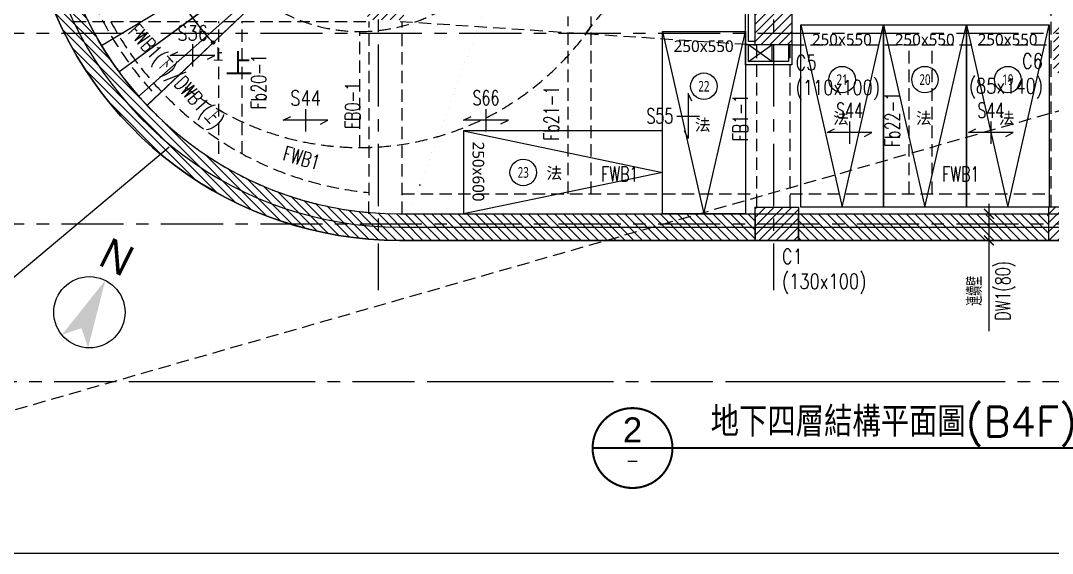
# Model space of a CAD drawing. Header units: millimetres. Extents: x -3377 to 119122, y -22007 to 15479.
# Drawn here: x 1528 to 4641, y 0 to 1607 of the extents above; entities that cross this region are included whole.
import ezdxf
from ezdxf import colors
from ezdxf.entities.mleader import LeaderData, LeaderLine
from ezdxf.enums import TextEntityAlignment as Align
from ezdxf.math import Vec2, Vec3

# ---------------------------------------------------------------- set-up
doc = ezdxf.new("R2010")
doc.units = ezdxf.units.MM
doc.header["$LTSCALE"] = 150
doc.header["$MEASUREMENT"] = 0
doc.linetypes.add('CENTER', pattern=[2, 1.25, -0.25, 0.25, -0.25])
doc.linetypes.add('HIDDEN', pattern=[0.375, 0.25, -0.125])
doc.layers.get('0').update_dxf_attribs({"plot": 0})
for name, color, linetype, plot in [('AREA', 3, 'Continuous', False), ('S-ARCH', 252, 'Continuous', False), ('S-CLOUD_20220217(結構依建築圖2022-0216修改)', 4, 'Continuous', False)]:
    doc.layers.add(name, color=color, linetype=linetype, plot=plot)
for name, color, linetype in [('ARTIC', 6, 'Continuous'), ('ASSLN', 8, 'Continuous'), ('COL', 1, 'Continuous'), ('Duct', 1, 'Continuous'), ('PARK', 4, 'Continuous'), ('S-COL', 7, 'Continuous'), ('S-CONC', 7, 'Continuous'), ('S-DIM', 2, 'Continuous'), ('S-GRID', 1, 'CENTER'), ('S-HATCH-COL', 13, 'Continuous'), ('S-HATCH-CONC', 124, 'Continuous'), ('S-RAMP', 201, 'Continuous'), ('S-RCBMB', 3, 'HIDDEN'), ('S-RCBMG', 2, 'HIDDEN'), ('S-SITE', 34, 'CENTER'), ('S-SLAB', 5, 'Continuous'), ('S-SLABT', 2, 'Continuous'), ('S-TEXTB', 3, 'Continuous'), ('S-TEXTC', 3, 'Continuous'), ('S-TEXTG', 2, 'Continuous'), ('S-TITLE', 2, 'Continuous'), ('TITLE', 6, 'Continuous'), ('WALL', 2, 'Continuous'), ('WALL2', 3, 'Continuous'), ('指北針', 7, 'Continuous')]:
    doc.layers.add(name, color=color, linetype=linetype)
doc.styles.add('3E', font='simplex.shx', dxfattribs={"width": 0.8, "height": 45, "bigfont": 'dayus.shx'})
doc.styles.add('C1', font='', dxfattribs={"bigfont": 'japanese.shx'})
doc.styles.add('CD1', font='romand', dxfattribs={"height": 3})
doc.styles.add('CH1a', font='helvbld.shx', dxfattribs={"height": 6, "bigfont": 'lmp.shx'})
doc.styles.add('CS4', font='romans.shx', dxfattribs={"width": 0.7, "height": 45, "bigfont": 'lsp.shx'})
doc.styles.add('HH', font='')
doc.styles.add('LSP', font='SIMPLEX.shx', dxfattribs={"width": 0.8, "bigfont": 'lsp.shx'})
doc.styles.get('C1').set_extended_font_data('微軟正黑體')
doc.styles.get('HH').set_extended_font_data('Microsoft JhengHei')
doc.dimstyles.new('DIM150', dxfattribs={"dimscale": 15, "dimtxt": 3, "dimasz": 2, "dimexe": 2, "dimexo": 2, "dimgap": 1, "dimtad": 1, "dimdec": 1, "dimdsep": 46, "dimtxsty": 'CS4', "dimblk1": 'ARCHTICK', "dimblk2": 'ARCHTICK', "dimsah": 1, "dimcen": 2, "dimdle": 2, "dimadec": 0, "dimazin": 0, "dimtfac": 1, "dimtdec": 1, "dimtmove": 0, "dimatfit": 3, "dimldrblk": 'TAA', "dimfxl": 0, "dimtolj": 1, "dimarcsym": 0})

# ---------------------------------------------------------------- blocks, each defined once
blk = doc.blocks.new('COL(B4F-B2F)')
for points in [[(-8365.9, -2245.9), (-8255.9, -2245.9), (-8255.9, -2345.9), (-8365.9, -2345.9)], [(-8365.9, -2835.9), (-8235.9, -2835.9), (-8235.9, -2935.9), (-8365.9, -2935.9)], [(-7350.9, -2835.9), (-7480.9, -2835.9), (-7480.9, -2935.9), (-7350.9, -2935.9)]]:
    blk.add_lwpolyline(points, close=True)
blk = doc.blocks.new('CONC')
blk.add_lwpolyline([(-8365.9, -2935.9), (-9439.2, -2935.9, -1.434028), (-8706.2, -945.9), (-8365.9, -945.9), (-8365.9, -1025.9), (-8736.3, -1025.9, 1.455344), (-9439.2, -2855.9), (-8365.9, -2855.9), (-8365.9, -2935.9)], format="xyb")
blk.add_lwpolyline([(-8235.9, -2855.9), (-7480.9, -2855.9), (-7480.9, -2935.9), (-8235.9, -2935.9)], close=True)
blk = doc.blocks.new('LINE')
at = {"layer": 'S-GRID'}
for points in [[(-9503.87, -244.9), (-9503.87, -3085.91)], [(-8310.87, -244.9), (-8310.87, -3085.91)], [(-11059.11, -2310.91), (-4810.87, -2310.91)], [(-11059.11, -2885.91), (-4810.87, -2885.91)]]:
    blk.add_lwpolyline(points, dxfattribs=at)
blk = doc.blocks.new('_ARCHTICK')
at = {"color": 0, "linetype": 'ByBlock', "const_width": 0.15}
blk.add_lwpolyline([(-0.5, -0.5), (0.5, 0.5)], dxfattribs=at)
blk = doc.blocks.new('*D26')
at = {"layer": 'DEFPOINTS', "color": 0, "transparency": 16777216}
for p in [(4449.5, 1024.2), (4449.5, 944.2), (4449.5, 944.2)]:
    blk.add_point(p, dxfattribs=at)
at = {"layer": 'S-DIM', "color": 0, "lineweight": -2, "transparency": 16777216}
for p, q in [((4449.5, 1054.2), (4449.5, 944.2)), ((4449.5, 944.2), (4449.5, 669.9))]:
    blk.add_line(p, q, dxfattribs=at)
at = {"layer": 'S-DIM', "color": 0, "lineweight": -2, "transparency": 16777216, "xscale": 30, "yscale": 30, "zscale": 30}
for p, rotation in [((4449.5, 1024.2), 90), ((4449.5, 944.2), 270)]:
    blk.add_blockref('_ARCHTICK', p, dxfattribs=dict(at, rotation=rotation))
at = {"layer": 'S-DIM', "color": 0, "transparency": 16777216, "char_height": 45, "attachment_point": 5, "rotation": 90, "style": 'CS4'}
for s, insert in [('\\A1;DW1(80)', (4498.8, 792)), ('\\A1;連續壁', (4406.3, 792))]:
    blk.add_mtext(s, dxfattribs=dict(at, insert=insert))
blk = doc.blocks.new('TAA')
at = {"linetype": 'Continuous'}
blk.add_line((0, 0), (-1.66, 0), dxfattribs=at)
blk.add_solid([(-1.5, -0.25), (-1.5, 0.25), (0, 0)], dxfattribs=at)
blk = doc.blocks.new('RAMP(B4F)')
for p, q in [((-10338.4, -2348.2), (-9867.4, -2064.1)), ((-10285.7, -2427.2), (-9842.3, -2101.7)), ((-10226.1, -2501.1), (-9813.9, -2136.9)), ((-9802, -2150), (-10200.3, -2527.9))]:
    blk.add_line(p, q)
for points in [[(-10201, -2528.6, -0.493439), (-9939.2, -882.6)], [(-9939.2, -1213.8, 0.431254), (-10001.5, -2339.3, 0.431254)]]:
    blk.add_lwpolyline(points, format="xyb")
at = {"linetype": 'HIDDEN'}
for points in [[(-9175, -2126.3, -0.251479), (-8466.5, -1745.9), (-8466.5, -2095.9, 0.259098), (-8891, -2331.7)], [(-8850.4, -2275.5, -0.251479), (-9558.9, -2655.9), (-9558.9, -2305.9, 0.259098), (-9134.4, -2070.1)], [(-10084.7, -2473.7, 0.168322), (-9558.9, -2655.9), (-9558.9, -2305.9, -0.149985), (-9839.3, -2219.8)]]:
    blk.add_lwpolyline(points, format="xyb", dxfattribs=at)
blk.add_circle((-10001.5, -2339.3), 5)
at = {"linetype": 'Continuous', "style": 'CS4', "width": 0.8}
blk.add_text('上', height=40, dxfattribs=at).set_placement((-9986.4, -2396.5), align=Align.CENTER)
blk = doc.blocks.new('SITE')
blk.add_lwpolyline([(-10719.2, -3362.4), (-10719.2, -2105.2), (-10719.2, -517.7), (-4911, -517.8), (-4911.5, -2105.3), (-4911.9, -3362.4), (-7893.7, -3362.4)], close=True)
blk = doc.blocks.new('DwFm')
blk.add_lwpolyline([(-12110.4, 0), (0, 0), (0, -7760.1), (-12110.4, -7760.1)], close=True)
at = {"layer": 'DEFPOINTS', "color": 252, "linetype": 'HIDDEN'}
blk.add_lwpolyline([(-6560.9, -6171), (-12110.4, -7760.1)], dxfattribs=at)
blk = doc.blocks.new('A$C577F3BB7')
at = {"color": 252}
for p, q in [((-3555.107, -157.653), (-3156.091, 220.88)), ((-1739.998, -25), (-1669.998, 25)), ((-1669.998, -25), (-1739.998, 25)), ((-1669.998, 25), (-1669.998, -25))]:
    blk.add_line(p, q, dxfattribs=at)
blk.add_lwpolyline([(-3293.35, 1157.136, 0.22088101), (-3568.35, 565, 0.19207656), (-3355.599, 31.613)], format="xyb", dxfattribs=at)
at = {"color": 252, "linetype": 'HIDDEN'}
for points in [[(-2529.151, 244.592, -0.25147934), (-1820.643, 625), (-1820.643, 275, 0.25909784), (-2245.144, 39.196)], [(-2204.491, 95.408, -0.25147934), (-2912.998, -285), (-2912.998, 65, 0.25909784), (-2488.498, 300.804)], [(-3438.86, -102.81, 0.16832232), (-2912.998, -285), (-2912.998, 65, -0.14998547), (-3193.461, 151.067)]]:
    blk.add_lwpolyline(points, format="xyb", dxfattribs=at)
at = {"layer": 'AREA', "color": 252}
blk.add_lwpolyline([(-824.998, 1385), (-2075.228, 1385, 1.44432555), (-2793.35, -525), (-1716.212, -525), (1125.002, -525), (1125.002, 150), (1645.002, 150), (1645.002, 790), (1125.002, 790), (1125.002, 1385), (90.002, 1385), (90.002, 1415), (-824.998, 1415)], format="xyb", close=True, dxfattribs=at)
at = {"layer": 'ARTIC', "color": 252}
for points in [[(-1719.998, 125), (-1609.998, 125), (-1609.998, 25), (-1719.998, 25)], [(-1719.998, -465), (-1589.998, -465), (-1589.998, -565), (-1719.998, -565)], [(-704.998, -465), (-834.998, -465), (-834.998, -565), (-704.998, -565)]]:
    blk.add_lwpolyline(points, close=True, dxfattribs=at)
at = {"layer": 'ASSLN', "color": 252}
for p, q in [((-3692.497, 22.75), (-3221.515, 306.786)), ((-3639.844, -56.247), (-3196.443, 269.168)), ((-3580.272, -130.165), (-3168.075, 233.969))]:
    blk.add_line(p, q, dxfattribs=at)
at = {"layer": 'COL', "color": 252}
for points in [[(-1719.998, 125), (-1609.998, 125), (-1609.998, 25), (-1719.998, 25)], [(-1719.998, -465), (-1589.998, -465), (-1589.998, -565), (-1719.998, -565)], [(-704.998, -465), (-834.998, -465), (-834.998, -565), (-704.998, -565)]]:
    blk.add_lwpolyline(points, close=True, dxfattribs=at)
at = {"layer": 'Duct', "color": 252, "linetype": 'CENTER', "ltscale": 3}
blk.add_lwpolyline([(-4073.347, -991.484), (-4073.336, 265.737), (-4073.353, 1853.23), (1734.902, 1853.1), (1734.382, 265.65), (1733.968, -991.484), (-1247.819, -991.482)], close=True, dxfattribs=at)
blk.add_lwpolyline([(-4073.347, -991.484), (-4073.336, 265.737), (-4073.353, 1853.23), (1734.902, 1853.1), (1734.382, 265.65), (1733.968, -991.484), (-1247.819, -991.482)], close=True, dxfattribs=at)
at = {"layer": 'PARK', "color": 252}
for points in [[(-1999.998, 65), (-1749.998, 65), (-1749.998, -485), (-1999.998, -485), (-1999.998, 65), (-1874.998, -485), (-1749.998, 65)], [(-1582.998, 85), (-1332.998, 85), (-1332.998, -465), (-1582.998, -465), (-1582.998, 85), (-1457.998, -465), (-1332.998, 85)], [(-1332.998, 85), (-1082.998, 85), (-1082.998, -465), (-1332.998, -465), (-1332.998, 85), (-1207.998, -465), (-1082.998, 85)], [(-1082.998, 85), (-832.998, 85), (-832.998, -465), (-1082.998, -465), (-1082.998, 85), (-957.998, -465), (-832.998, 85)], [(-2599.998, -235), (-2599.998, -485), (-1999.998, -485), (-1999.998, -235), (-2599.998, -235), (-1999.998, -360), (-2599.998, -485)]]:
    blk.add_lwpolyline(points, dxfattribs=at)
for centre in [(-1874.998, -100), (-1457.998, -80), (-1207.998, -80), (-957.998, -80), (-2419.998, -360)]:
    blk.add_circle(centre, 40, dxfattribs=at)
at = {"layer": 'WALL', "color": 252}
for points in [[(-864.998, 1425), (-2060.343, 1425, 1.43402765), (-2793.35, -565), (-1716.212, -565), (1165.002, -565), (1165.002, 110), (1685.002, 110), (1685.002, 830), (1165.002, 830), (1165.002, 1425), (130.002, 1425), (130.002, 1455), (-864.998, 1455)], [(-784.998, 1345), (-2090.428, 1345, 1.45534409), (-2793.35, -485), (-1716.212, -485), (1085.002, -485), (1085.002, 190), (1605.002, 190), (1605.002, 750), (1085.002, 750), (1085.002, 1345), (50.002, 1345), (50.002, 1375), (-784.998, 1375)]]:
    blk.add_lwpolyline(points, format="xyb", close=True, dxfattribs=at)
at = {"layer": 'WALL2', "color": 252}
for points in [[(-1719.998, 25), (-1749.998, 25), (-1749.998, 215), (-1609.998, 215), (-1609.998, 125)], [(-1719.998, 35), (-1739.998, 35), (-1739.998, 205), (-1619.998, 205), (-1619.998, 125)], [(-1609.998, 25), (-1609.998, -35), (-1749.998, -35), (-1749.998, 25)], [(-1619.998, 25), (-1619.998, -25), (-1739.998, -25), (-1739.998, 25)]]:
    blk.add_lwpolyline(points, dxfattribs=at)
at = {"layer": '指北針', "color": 252}
blk.add_circle((-3728.878, -781.829), 107.449, dxfattribs=at)
for points in [[(-3752.748, -829.96), (-3811.996, -849.924), (-3681.139, -685.567)], [(-3681.139, -685.567), (-3732.784, -889.207), (-3752.748, -829.96)]]:
    blk.add_solid(points, dxfattribs=at)
at = {"color": 252, "style": 'HH'}
for s, p in [('250x550', (-1875.639, 3.28)), ('250x550', (-1458.639, 23.28)), ('250x550', (-1208.639, 23.28)), ('250x550', (-958.639, 23.28)), ('法', (-1461.572, -214.178)), ('法', (-1211.572, -214.178)), ('法', (-961.572, -214.178)), ('法', (-1878.572, -234.178)), ('法', (-2326.415, -379.743))]:
    blk.add_text(s, height=35, dxfattribs=at).set_placement(p, align=Align.CENTER)
blk.add_text('250x600', height=35, rotation=270, dxfattribs=at).set_placement((-2572.958, -357.452), align=Align.CENTER)
at = {"layer": 'PARK', "color": 252, "style": 'C1', "width": 0.7}
for s, p in [('22', (-1874.998, -100)), ('21', (-1457.998, -80)), ('20', (-1207.998, -80)), ('19', (-957.998, -80)), ('23', (-2419.998, -360))]:
    blk.add_text(s, height=32, dxfattribs=at).set_placement(p, align=Align.MIDDLE)
at = {"layer": 'TITLE', "color": 252, "linetype": 'Continuous', "style": 'HH'}
blk.add_text('上', height=60, dxfattribs=at).set_placement((-3277.681, -61.322), align=Align.CENTER)
at = {"layer": '指北針', "color": 252, "style": 'C1'}
blk.add_text('N', height=92.819, rotation=333.621579, dxfattribs=at).set_placement((-3666.645, -656.342), align=Align.CENTER)
blk = doc.blocks.new('2022-0217')
blk.add_blockref('A$C577F3BB7', (-6645.9, -6251))
blk = doc.blocks.new('_None')

msp = doc.modelspace()

# ---------------------------------------------------------------- hatches: boundary and pattern name
at = {"layer": 'S-HATCH-COL'}
h = msp.add_hatch(dxfattribs=at)
h.set_pattern_fill('ANSI31', color=256, scale=150, style=0)
h.paths.add_polyline_path([(2684.53, 2459.16), (2574.53, 2459.16), (2574.53, 2549.16), (2684.53, 2549.16)])
h.paths.add_polyline_path([(2684.53, 1609.16), (2574.53, 1609.16), (2574.53, 1699.16), (2684.53, 1699.16)])
h.paths.add_polyline_path([(6519.53, 2359.16), (6629.53, 2359.16), (6629.53, 2259.16), (6519.53, 2259.16)])
h.paths.add_polyline_path([(6519.53, 1619.16), (6629.53, 1619.16), (6629.53, 1519.16), (6519.53, 1519.16)])
h.paths.add_polyline_path([(6499.53, 1044.16), (6629.53, 1044.16), (6629.53, 944.16), (6499.53, 944.16)])
h.paths.add_polyline_path([(5414.53, 1044.16), (5544.53, 1044.16), (5544.53, 944.16), (5414.53, 944.16)])
h.paths.add_polyline_path([(4759.53, 1044.16), (4629.53, 1044.16), (4629.53, 944.16), (4759.53, 944.16)])
h.paths.add_polyline_path([(3744.53, 2934.16), (3874.53, 2934.16), (3874.53, 2834.16), (3744.53, 2834.16)])
h.paths.add_polyline_path([(3744.53, 2369.16), (3854.53, 2369.16), (3854.53, 2269.16), (3744.53, 2269.16)])
h.paths.add_polyline_path([(3744.53, 1634.16), (3854.53, 1634.16), (3854.53, 1534.16), (3744.53, 1534.16)])
h.paths.add_polyline_path([(3744.53, 1044.16), (3874.53, 1044.16), (3874.53, 944.16), (3744.53, 944.16)])
h.paths.add_polyline_path([(4729.53, 2934.16), (4599.53, 2934.16), (4599.53, 2834.16), (4729.53, 2834.16)])
h.paths.add_polyline_path([(5464.53, 1589.16), (5549.53, 1589.16), (5549.53, 1449.16), (5464.53, 1449.16)])
h.paths.add_polyline_path([(5464.53, 2414.16), (5549.53, 2414.16), (5549.53, 2274.16), (5464.53, 2274.16)])
h.paths.add_polyline_path([(4729.53, 2414.16), (4644.53, 2414.16), (4644.53, 2274.16), (4729.53, 2274.16)])
h.paths.add_polyline_path([(4644.53, 1589.16), (4729.53, 1589.16), (4729.53, 1449.16), (4644.53, 1449.16)])
h.paths.add_polyline_path([(5464.53, 2934.16), (5594.53, 2934.16), (5594.53, 2834.16), (5464.53, 2834.16)])
h.paths.add_polyline_path([(6499.53, 2934.16), (6629.53, 2934.16), (6629.53, 2834.16), (6499.53, 2834.16)])
h.paths.add_polyline_path([(2187.43, 2039.16), (2257.43, 2039.16), (2257.43, 2109.16), (2187.43, 2109.16)])
at = {"layer": 'S-HATCH-CONC'}
h = msp.add_hatch(dxfattribs=at)
h.set_pattern_fill('ANSI31', color=256, scale=150, angle=90, style=0)
h.paths.add_polyline_path([(6549.53, 1619.16), (7149.53, 1619.16), (7149.53, 2339.16), (6629.53, 2339.16), (6629.53, 2259.16), (7069.53, 2259.16), (7069.53, 1699.16), (6549.53, 1699.16)])
h.paths.add_polyline_path([(6549.53, 2834.16), (6629.53, 2834.16), (6629.53, 2359.16), (6549.53, 2359.16)])
h.paths.add_polyline_path([(6629.53, 1519.16), (6549.53, 1519.16), (6549.53, 1044.16), (6629.53, 1044.16)])
h.paths.add_polyline_path([(3874.53, 1024.16), (4629.53, 1024.16), (4629.53, 944.16), (3874.53, 944.16)])
h.paths.add_polyline_path([(4759.53, 1024.16), (5414.53, 1024.16), (5414.53, 944.16), (4759.53, 944.16)])
h.paths.add_polyline_path([(5544.53, 1024.16), (6499.53, 1024.16), (6499.53, 944.16), (5544.53, 944.16)])
edge = h.paths.add_edge_path()
edge.add_line((3744.53, 944.16), (2671.18, 944.16))
edge.add_arc((2671.18, 2074.16), 1130, 49.55789, 269.99999, ccw=False)
edge.add_line((3404.19, 2934.16), (3744.53, 2934.16))
edge.add_line((3744.53, 2934.16), (3744.53, 2854.16))
edge.add_line((3744.53, 2854.16), (3374.1, 2854.16))
edge.add_arc((2671.18, 2074.16), 1050, 47.97535, 269.99999)
edge.add_line((2671.18, 1024.16), (3744.53, 1024.16))
edge.add_line((3744.53, 1024.16), (3744.53, 944.16))
h.paths.add_polyline_path([(3874.53, 2934.16), (4599.53, 2934.16), (4599.53, 2854.16), (3874.53, 2854.16)])
h.paths.add_polyline_path([(5464.53, 2884.16), (4729.53, 2884.16), (4729.53, 2934.16), (4599.53, 2934.16), (4599.53, 2964.16), (5594.53, 2964.16), (5594.53, 2934.16), (5464.53, 2934.16)])
h.paths.add_polyline_path([(5594.53, 2934.16), (6499.53, 2934.16), (6499.53, 2854.16), (5594.53, 2854.16)])

# ---------------------------------------------------------------- linework, layer by layer
at = {"layer": 'S-RCBMB'}
for p, q in [((3179.53, 1084.16), (3179.53, 1619.16)), ((3249.53, 1084.16), (3249.53, 1619.16)), ((2126.18, 1205.56), (2126.18, 1604.16)), ((2196.18, 1205.56), (2196.18, 1604.16)), ((4208.28, 1084.16), (4208.28, 1534.16)), ((4278.28, 1084.16), (4278.28, 1534.16))]:
    msp.add_line(p, q, dxfattribs=at)
at = {"layer": 'S-RCBMG'}
for p, q in [((4637.03, 1509.16), (4637.03, 2294.16)), ((1688.53, 1604.16), (2579.53, 1604.16)), ((2579.08, 1024.27), (2579.53, 1604.42)), ((2672.94, 1604.82), (3749.53, 1533.72)), ((2679.08, 1024.19), (2679.53, 1604.34)), ((3749.53, 1044.16), (3749.53, 1534.16)), ((3849.53, 1044.16), (3849.53, 1534.16)), ((3854.53, 1534.16), (4637.03, 1534.16)), ((4637.03, 1044.16), (4637.03, 1534.16)), ((2679.09, 1084.19), (3749.53, 1084.16)), ((3849.53, 1084.16), (4637.03, 1084.16)), ((2679.08, 1024.19), (3749.53, 1024.16)), ((3849.53, 1024.16), (4637.03, 1024.16))]:
    msp.add_line(p, q, dxfattribs=at)
for points in [[(2579.09, 1028.21, -0.9158124), (2579.07, 3120.11, -0.9158124)], [(1938.44, 1379.04, -0.4955208), (2196.18, 2965.49, -0.4955208)], [(2579.13, 1088.45, -0.2508217), (1799.86, 1604.16, -0.2508217)]]:
    msp.add_lwpolyline(points, format="xyb", dxfattribs=at)
msp.add_lwpolyline([(1910.14, 1352.18), (1938.44, 1379.04)], dxfattribs=at)
at = {"layer": 'S-SLAB'}
msp.add_lwpolyline([(6629.53, 944.16), (2671.18, 944.16, -1.4340277), (3404.19, 2934.16), (4599.53, 2934.16), (4599.53, 2964.16), (5594.53, 2964.16), (5594.53, 2934.16), (6629.53, 2934.16), (6629.53, 2339.16), (7149.53, 2339.16), (7149.53, 1619.16), (6629.53, 1619.16), (6629.53, 944.16)], format="xyb", dxfattribs=at)
at = {"layer": 'S-SLABT', "color": 1}
for p, q in [((2046.94, 1535.81), (2046.94, 1468.31)), ((2387.86, 1340.06), (2387.86, 1272.56)), ((2932.03, 1340.42), (2932.03, 1272.92)), ((3508.28, 1319.26), (3575.78, 1319.26)), ((4028.91, 1302.91), (4028.91, 1235.41)), ((4454.91, 1302.91), (4454.91, 1235.41))]:
    msp.add_line(p, q, dxfattribs=at)
for points in [[(2091.94, 1490.81), (2114.44, 1502.06), (1979.44, 1502.06), (2001.94, 1513.31)], [(3553.28, 1364.26), (3542.03, 1386.76), (3542.03, 1251.76), (3530.78, 1274.26)], [(2432.86, 1295.06), (2455.36, 1306.31), (2320.36, 1306.31), (2342.86, 1317.56)], [(2977.03, 1295.42), (2999.53, 1306.67), (2864.53, 1306.67), (2887.03, 1317.92)], [(4073.91, 1257.91), (4096.41, 1269.16), (3961.41, 1269.16), (3983.91, 1280.41)], [(4499.91, 1257.91), (4522.41, 1269.16), (4387.41, 1269.16), (4409.91, 1280.41)]]:
    msp.add_lwpolyline(points, dxfattribs=at)
at = {"layer": 'S-TITLE', "const_width": 6.25}
msp.add_lwpolyline([(3253.72, 317.68, 1), (3494.66, 317.68, 1)], format="xyb", close=True, dxfattribs=at)
msp.add_lwpolyline([(3253.72, 317.68), (5179.71, 317.68)], dxfattribs=at)

# ---------------------------------------------------------------- block references
msp.add_blockref('DwFm', (12110.4, 7760.14))
at = {"layer": 'S-ARCH'}
msp.add_blockref('2022-0217', (12110.4, 7760.14), dxfattribs=at)
at = {"layer": 'S-COL'}
msp.add_blockref('COL(B4F-B2F)', (12110.4, 3880.07), dxfattribs=at)
at = {"layer": 'S-CONC'}
msp.add_blockref('CONC', (12110.4, 3880.07), dxfattribs=at)
at = {"layer": 'S-GRID'}
msp.add_blockref('LINE', (12110.4, 3880.07), dxfattribs=at)
at = {"layer": 'S-RAMP'}
msp.add_blockref('RAMP(B4F)', (12110.4, 3880.07), dxfattribs=at)
at = {"layer": 'S-SITE'}
msp.add_blockref('SITE', (12110.4, 3880.07), dxfattribs=at)

# ---------------------------------------------------------------- texts
at = {"layer": 'S-SLABT', "color": 2}
for s, style, width, p in [('S36', '3E', 0.8, (2046.94, 1547.06)), ('S44', '3E', 0.8, (2387.86, 1351.31)), ('S66', 'CS4', 0.7, (2932.03, 1351.67)), ('S44', 'CS4', 0.7, (4028.91, 1314.16)), ('S44', 'CS4', 0.7, (4454.91, 1314.16))]:
    msp.add_text(s, height=45, dxfattribs=dict(at, style=style, width=width)).set_placement(p, align=Align.CENTER)
at = {"layer": 'S-SLABT', "color": 2, "style": 'CS4', "width": 0.7}
msp.add_text('S55', height=45, dxfattribs=at).set_placement((3497.03, 1296.76), align=Align.RIGHT)
at = {"layer": 'S-TEXTB', "style": 'CS4', "width": 0.7}
for s, p in [('Fb20-1', (2246.18, 1422.67)), ('Fb21-1', (3129.53, 1327.76)), ('Fb22-1', (4158.28, 1309.16))]:
    msp.add_text(s, height=45, rotation=90, dxfattribs=at).set_placement(p, align=Align.MIDDLE)
at = {"layer": 'S-TEXTC', "style": 'CS4', "width": 0.8}
for s, p in [('C5', (3866.03, 1457.88)), ('(110x100)', (3866.03, 1382.88)), ('C1', (3824.89, 873.2)), ('(130x100)', (3824.89, 798.2))]:
    msp.add_text(s, height=45, dxfattribs=at).set_placement(p)
for s, p in [('C6', (4612.37, 1462.52)), ('(85x140)', (4612.37, 1387.52))]:
    msp.add_text(s, height=45, dxfattribs=at).set_placement(p, align=Align.RIGHT)
at = {"layer": 'S-TEXTG', "style": 'CS4', "width": 0.7}
for s, rotation, p in [('FWB1(下)/DWB1(上)', 311.46246, (1866.77, 1586.38, 0)), ('FWB1', 344.37833, (2321.66, 1207.78, 0))]:
    msp.add_text(s, height=45, rotation=rotation, dxfattribs=at).set_placement(p, align=Align.MIDDLE_LEFT)
for s, p in [('FB0-1', (2529.53, 1351.31)), ('FB1-1', (3699.53, 1314.16))]:
    msp.add_text(s, height=45, rotation=90, dxfattribs=at).set_placement(p, align=Align.MIDDLE)
for p in [(3279.53, 1144.16, 0), (4308.28, 1144.16, 0)]:
    msp.add_text('FWB1', height=45, dxfattribs=at).set_placement(p, align=Align.MIDDLE_LEFT)
at = {"layer": 'S-TITLE', "style": 'CS4'}
msp.add_text('地下四層結構平面圖(B4F)', height=90, dxfattribs=at).set_placement((3609.91, 352.08))
at = {"layer": 'S-TITLE'}
for s, height, style, p in [('2', 75, 'CH1a', (3374.19, 373.21)), ('-', 37.5, 'CD1', (3374.19, 280.75))]:
    msp.add_text(s, height=height, dxfattribs=dict(at, style=style)).set_placement(p, align=Align.MIDDLE)

# ---------------------------------------------------------------- dimensions: what is measured, and where the dimension line sits
at = {"layer": 'S-DIM'}
dim = msp.add_linear_dim(base=(4449.53, 944.16), p1=(4449.53, 1024.16), p2=(4449.53, 944.16), angle=270, text='連續壁\\XDW1(<>)', dimstyle='DIM150', dxfattribs=at)
dim.commit()
dim.dimension.update_dxf_attribs({"geometry": '*D26', "text_midpoint": (4449.53, 792.02)})

# ---------------------------------------------------------------- leaders
at = {"layer": 'S-CLOUD_20220217(結構依建築圖2022-0216修改)'}
ml = msp.add_multileader_mtext('Standard', dxfattribs=at)
ml.set_content('取消部分DB1', color=256, style='LSP')
ml.set_leader_properties(color=256)
ml.set_arrow_properties(name='NONE')
ml.build(insert=Vec2(0, 0))
ml.multileader.update_dxf_attribs({"text_left_attachment_type": 2, "text_right_attachment_type": 2, "dogleg_length": 3, "arrow_head_size": 30, "scale": 15})
ctx = ml.context
ctx.base_point, ctx.scale, ctx.char_height, ctx.arrow_head_size, ctx.landing_gap_size, ctx.plane_origin = Vec3(924.06, 647.45), 15, 45, 30, 30, Vec3(1527.12, 163.46)
ctx.left_attachment, ctx.right_attachment, ctx.text_align_type = 2, 2, 2
notes = []
notes.append((ctx, [(0, (1, 1, 0), (1286.48, 647.45), (-1, 0), 45, [(0, [(1976.18, 1224.94)], 0, [])])]))
ctx.mtext.insert, ctx.mtext.alignment, ctx.mtext.flow_direction = Vec3(1211.48, 675.54), 3, 5
for ctx, leaders in notes:
    for number, flags, end, landing, length, lines in leaders:
        leader = LeaderData()
        leader.index, (leader.has_last_leader_line, leader.has_dogleg_vector, leader.attachment_direction) = number, flags
        leader.last_leader_point, leader.dogleg_vector, leader.dogleg_length = Vec3(end), Vec3(landing), length
        for number, points, colour, breaks in lines:
            line = LeaderLine()
            line.index, line.vertices, line.color, line.breaks = number, Vec3.list(points), colors.encode_raw_color(colour), breaks
            leader.lines.append(line)
        ctx.leaders.append(leader)

doc.saveas('drawing.dxf')
